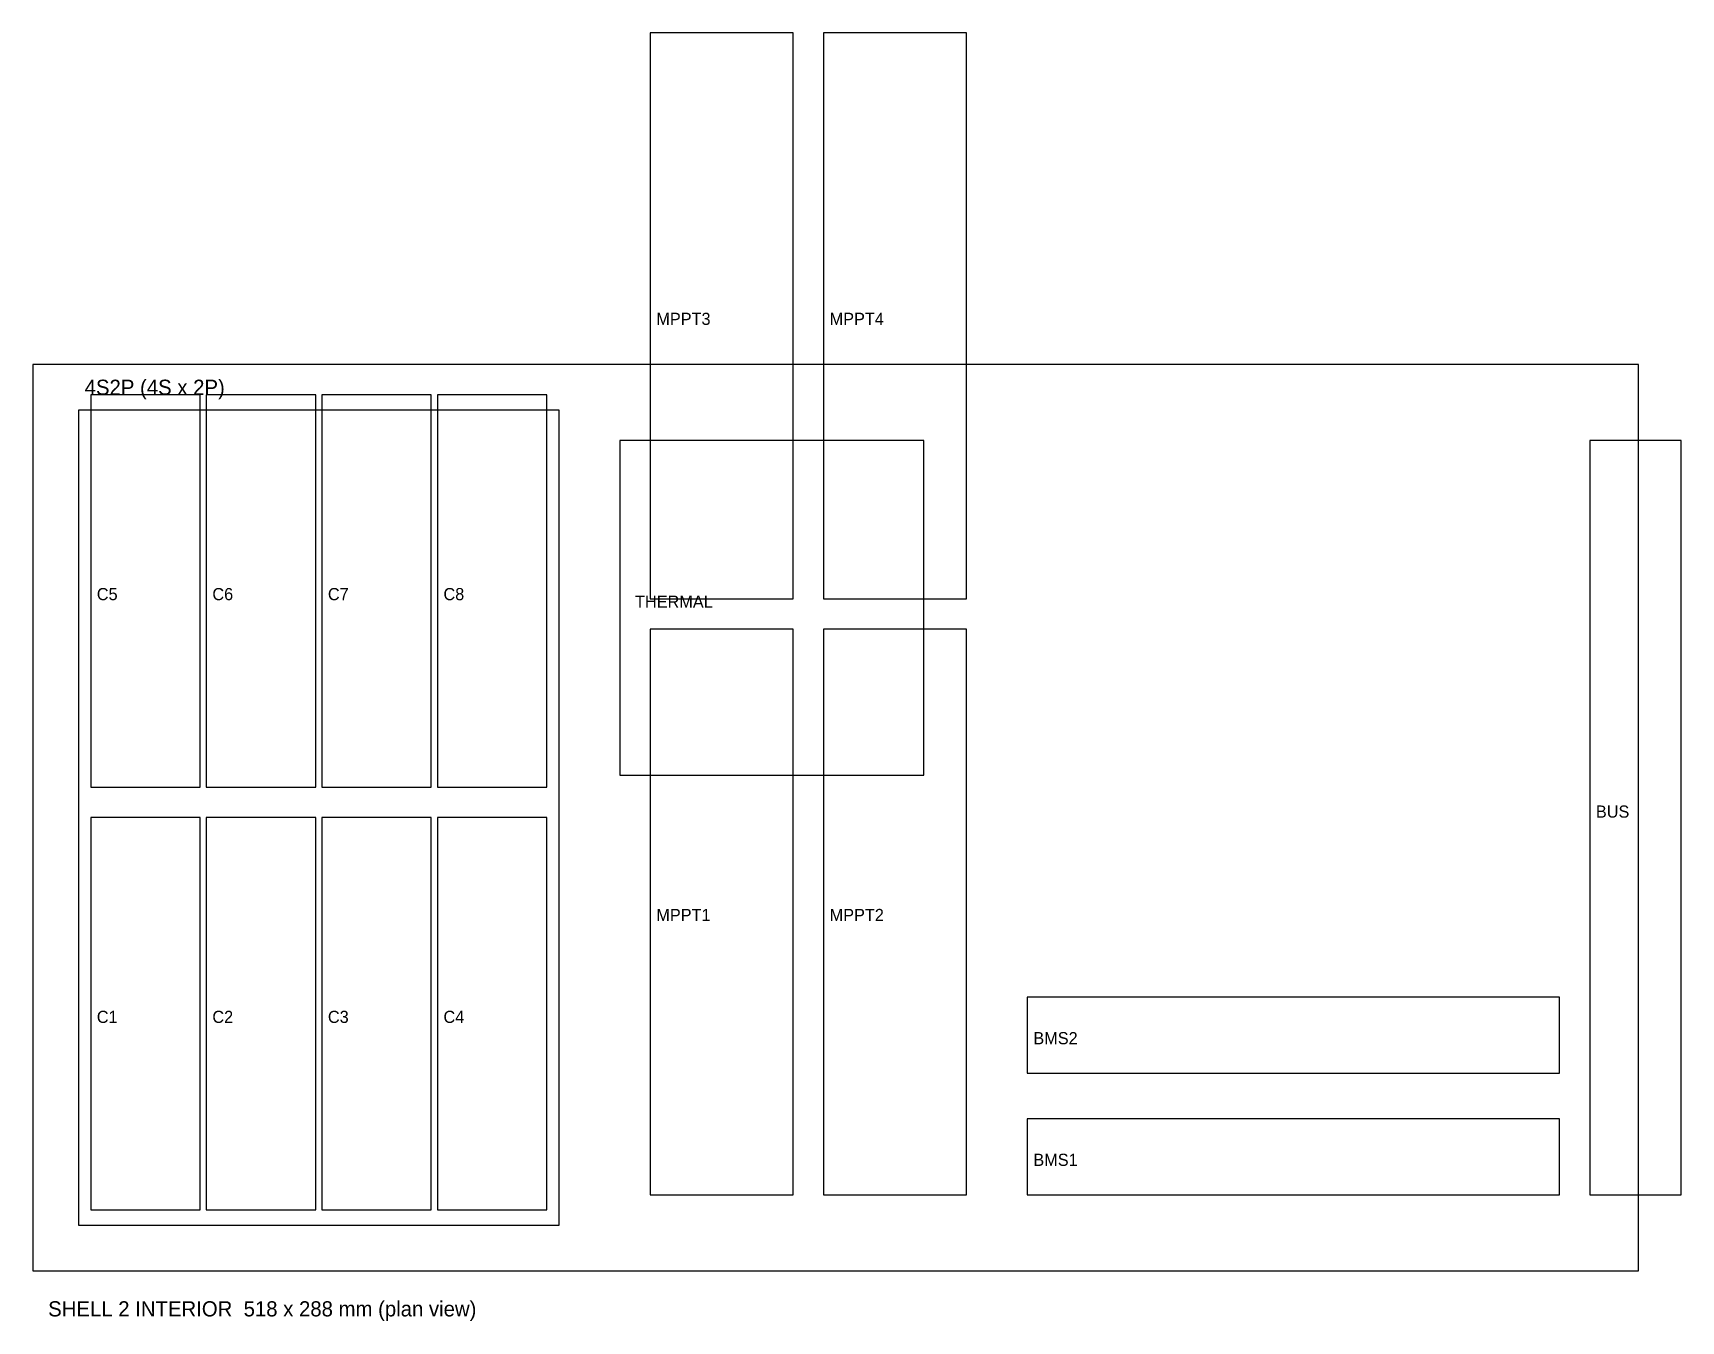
# Model space of a CAD drawing. Header units: metres. Extents: x -264 to 278, y -166 to 258.
import ezdxf

# ---------------------------------------------------------------- set-up
doc = ezdxf.new("R2010")
doc.units = ezdxf.units.M
for name, color, linetype in [('ANNOTATIONS', 7, 'Continuous'), ('BATTERY_ZONE', 2, 'Continuous'), ('CELLS', 6, 'Continuous'), ('COMPONENTS', 30, 'Continuous'), ('ELEC_ZONE', 4, 'Continuous'), ('SHELL_2', 3, 'Continuous'), ('THERMAL', 10, 'Continuous')]:
    doc.layers.add(name, color=color, linetype=linetype)

msp = doc.modelspace()

# ---------------------------------------------------------------- linework, layer by layer
at = {"layer": 'BATTERY_ZONE'}
msp.add_lwpolyline([(-249, -134), (-91, -134), (-91, 134), (-249, 134)], close=True, dxfattribs=at)
at = {"layer": 'CELLS'}
for points in [[(-245, 10), (-209, 10), (-209, 139), (-245, 139)], [(-207, 10), (-171, 10), (-171, 139), (-207, 139)], [(-169, 10), (-133, 10), (-133, 139), (-169, 139)], [(-131, 10), (-95, 10), (-95, 139), (-131, 139)], [(-245, -129), (-209, -129), (-209, 0), (-245, 0)], [(-207, -129), (-171, -129), (-171, 0), (-207, 0)], [(-169, -129), (-133, -129), (-133, 0), (-169, 0)], [(-131, -129), (-95, -129), (-95, 0), (-131, 0)]]:
    msp.add_lwpolyline(points, close=True, dxfattribs=at)
at = {"layer": 'COMPONENTS'}
for points in [[(248, -124), (278, -124), (278, 124), (248, 124)], [(63, -84), (238, -84), (238, -59), (63, -59)], [(63, -124), (238, -124), (238, -99), (63, -99)]]:
    msp.add_lwpolyline(points, close=True, dxfattribs=at)
at = {"layer": 'ELEC_ZONE'}
for points in [[(-61, 72), (-14, 72), (-14, 258), (-61, 258)], [(-4, 72), (43, 72), (43, 258), (-4, 258)], [(-61, -124), (-14, -124), (-14, 62), (-61, 62)], [(-4, -124), (43, -124), (43, 62), (-4, 62)]]:
    msp.add_lwpolyline(points, close=True, dxfattribs=at)
at = {"layer": 'SHELL_2'}
msp.add_lwpolyline([(-264, -149), (264, -149), (264, 149), (-264, 149)], close=True, dxfattribs=at)
at = {"layer": 'THERMAL'}
msp.add_lwpolyline([(-71, 14), (29, 14), (29, 124), (-71, 124)], close=True, dxfattribs=at)

# ---------------------------------------------------------------- texts
at = {"layer": 'ANNOTATIONS'}
msp.add_text('SHELL 2 INTERIOR  518 x 288 mm (plan view)', height=5, dxfattribs=at).set_placement((-259, -164))
at = {"layer": 'BATTERY_ZONE'}
msp.add_text('4S2P (4S x 2P)', height=5, dxfattribs=at).set_placement((-247, 139))
at = {"layer": 'CELLS'}
for s, p in [('C5', (-243, 71.5)), ('C6', (-205, 71.5)), ('C7', (-167, 71.5)), ('C8', (-129, 71.5)), ('C1', (-243, -67.5)), ('C2', (-205, -67.5)), ('C3', (-167, -67.5)), ('C4', (-129, -67.5))]:
    msp.add_text(s, height=4, dxfattribs=at).set_placement(p)
at = {"layer": 'COMPONENTS'}
for s, p in [('BUS', (250, 0)), ('BMS2', (65, -74.5)), ('BMS1', (65, -114.5))]:
    msp.add_text(s, height=4, dxfattribs=at).set_placement(p)
at = {"layer": 'ELEC_ZONE'}
for s, p in [('MPPT3', (-59, 162)), ('MPPT4', (-2, 162)), ('MPPT1', (-59, -34)), ('MPPT2', (-2, -34))]:
    msp.add_text(s, height=4, dxfattribs=at).set_placement(p)
at = {"layer": 'THERMAL'}
msp.add_text('THERMAL', height=4, dxfattribs=at).set_placement((-66, 69))

doc.saveas('drawing.dxf')
